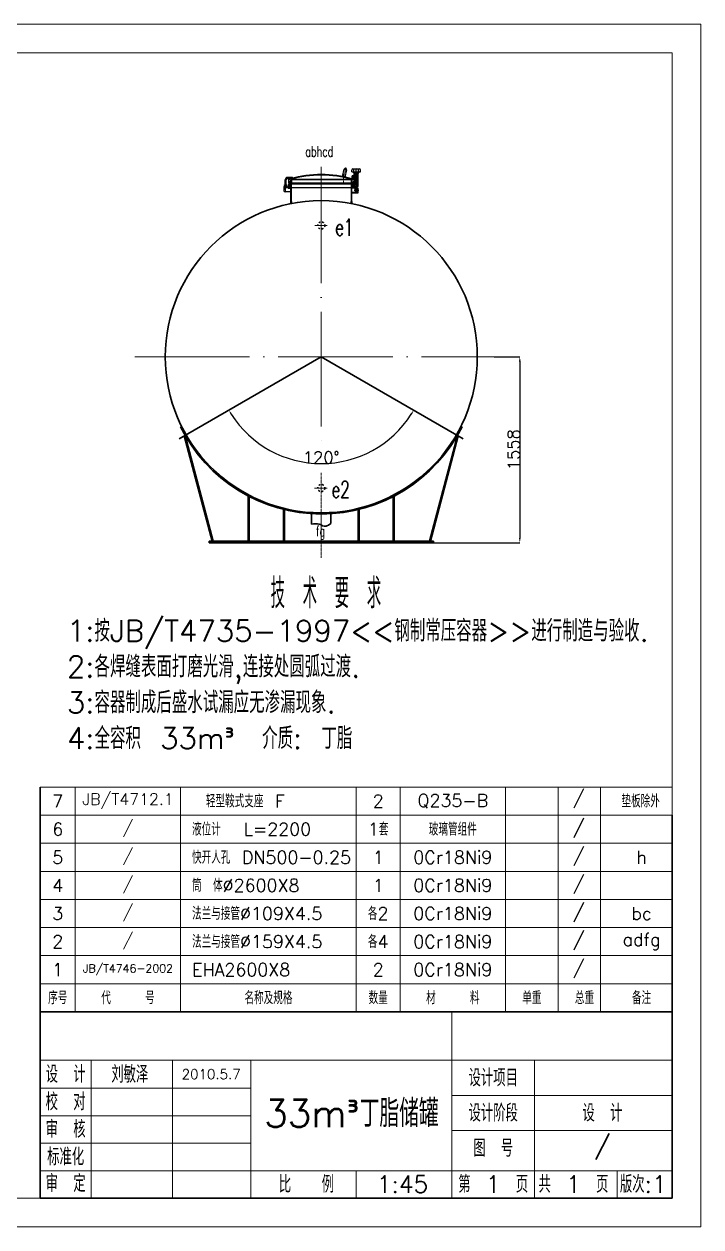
# Model space of a CAD drawing. Header units: millimetres. Extents: x 7901 to 22157, y 9078 to 19158.
# Drawn here: x 16484 to 22157, y 9078 to 19158 of the extents above; entities that cross this region are included whole.
import ezdxf

# ---------------------------------------------------------------- set-up
doc = ezdxf.new("R2010")
doc.units = ezdxf.units.MM
for name, pattern in [('ACAD_ISO03W100', [30, 12, -18]), ('ACAD_ISO04W100', [30, 24, -3, 0, -3]), ('CENTER', [2, 1.25, -0.25, 0.25, -0.25]), ('CENTERX2', [101.6, 63.5, -12.7, 12.7, -12.7])]:
    doc.linetypes.add(name, pattern=pattern)
for name, color, linetype, lineweight in [('8', 7, 'Continuous', 9), ('中心线', 1, 'CENTERX2', 9), ('中心线层', 1, 'ACAD_ISO04W100', 9), ('剖面线层', 4, 'Continuous', 9), ('尺寸线', 2, 'Continuous', 15), ('尺寸线层', 3, 'Continuous', 13), ('文字层', 2, 'Continuous', 15), ('细实线层', 7, 'Continuous', 9), ('细线', 40, 'Continuous', 15), ('轮廓线', 7, 'Continuous', 35)]:
    doc.layers.add(name, color=color, linetype=linetype, lineweight=lineweight)
doc.styles.add('HZ', font='txt.shx', dxfattribs={"width": 0.667, "bigfont": 'hztxt.shx'})
doc.styles.get("Standard").update_dxf_attribs({"font": 'txt', "bigfont": 'gbcbig.shx'})
doc.dimstyles.new('ISO-25', dxfattribs={"dimtxt": 2.5, "dimasz": 2.5, "dimexe": 1.25, "dimexo": 0.625, "dimtad": 1, "dimtxsty": 'Standard', "dimcen": 2.5, "dimadec": 0, "dimazin": 0, "dimtfac": 1, "dimtmove": 0, "dimatfit": 3, "dimfxl": 0, "dimarcsym": 0})

# ---------------------------------------------------------------- blocks, each defined once
blk = doc.blocks.new('13')
at = {"color": 1, "linetype": 'CENTER'}
for p, q in [((108.2, 161.9), (236.8, 161.9)), ((121.8, 174.8), (121.8, 144.5)), ((121.8, 161.9), (121.8, 161.9)), ((121.8, 161.9), (121.8, 161.9))]:
    blk.add_line(p, q, dxfattribs=at)
for p, q in [((132, 167.9), (234.8, 167.9)), ((176.8, 167.8), (176.8, 155.9)), ((176.8, 166.9), (235.8, 166.9)), ((234.8, 167.9), (234.8, 155.9)), ((234.8, 167.9), (236.8, 165.9)), ((236.8, 165.9), (236.8, 157.9)), ((132, 155.9), (234.8, 155.9)), ((176.8, 156.9), (235.8, 156.9)), ((234.8, 155.9), (236.8, 157.9))]:
    blk.add_line(p, q)
for radius in [7, 4.25]:
    blk.add_circle((121.8, 161.9), radius)
for centre, radius, start, end in [((121.8, 161.9), 10, 51.20203, 313.0186), ((132, 172.9), 5, 226.88375, 270), ((132, 150.9), 5, 90, 133.0186)]:
    blk.add_arc(centre, radius, start, end)
blk = doc.blocks.new('22')
for p, q in [((807.6, 785.9), (807.6, 815.9)), ((850.6, 815.9), (807.6, 815.9)), ((850.6, 785.9), (850.6, 815.9)), ((807.6, 788.9), (850.6, 788.9)), ((807.6, 785.9), (850.6, 785.9))]:
    blk.add_line(p, q)
blk.add_circle((837.6, 802.9), 4.25)
at = {"layer": '中心线层'}
for p, q in [((837.6, 795.4), (837.6, 812.9)), ((847.3, 802.9), (829.4, 802.9))]:
    blk.add_line(p, q, dxfattribs=at)
blk = doc.blocks.new('02')
for p, q in [((236.5, 113), (236.5, 163)), ((252.5, 163), (252.5, 113)), ((252.5, 113), (236.5, 113))]:
    blk.add_line(p, q)
blk.add_arc((244.5, 163), 8, 0, 180)
at = {"layer": '中心线层'}
for p, q in [((233.5, 163), (256.2, 163)), ((244.5, 113), (244.5, 176.7))]:
    blk.add_line(p, q, dxfattribs=at)
blk = doc.blocks.new('*D38')
at = {"layer": 'Defpoints', "color": 0}
for p in [(18975, 16370), (18975, 16370), (17785, 15683), (20165, 15683), (18669, 15529)]:
    blk.add_point(p, dxfattribs=at)
at = {"layer": '尺寸线层', "color": 0, "lineweight": -2}
blk.add_arc((18975, 16370), 895, 212.562, 327.438, dxfattribs=at)
at = {"layer": '尺寸线层', "color": 0}
for points in [[(18215, 15885), (18227, 15892), (18200, 15923)], [(19723, 15892), (19735, 15885), (19750, 15923)]]:
    blk.add_solid(points, dxfattribs=at)
at = {"layer": '尺寸线层', "color": 0, "insert": (18975, 15526), "char_height": 100, "attachment_point": 5}
blk.add_mtext('120°', dxfattribs=at)
blk = doc.blocks.new('*D39')
at = {"layer": 'Defpoints', "color": 0}
for p in [(20424, 16370), (19915, 14812), (20639, 14812)]:
    blk.add_point(p, dxfattribs=at)
at = {"layer": '尺寸线层', "color": 0, "lineweight": -2}
for p, q in [((20424, 16370), (20640, 16370)), ((20639, 16330), (20639, 14852)), ((19915, 14812), (20640, 14812))]:
    blk.add_line(p, q, dxfattribs=at)
at = {"layer": '尺寸线层', "color": 0}
for points in [[(20632, 16330), (20646, 16330), (20639, 16370)], [(20632, 14852), (20646, 14852), (20639, 14812)]]:
    blk.add_solid(points, dxfattribs=at)
at = {"layer": '尺寸线层', "color": 0, "insert": (20588, 15591), "char_height": 100, "attachment_point": 5, "rotation": 90}
blk.add_mtext('1558', dxfattribs=at)

msp = doc.modelspace()

# ---------------------------------------------------------------- hatches: boundary and pattern name
msp.add_hatch(color=256).paths.add_polyline_path([(18733.618, 17864.698, -0.001225186), (18739.271, 17866.172, 0.389162131), (18733.618, 17872.452)])
at = {"layer": '剖面线层'}
h = msp.add_hatch(dxfattribs=at)
h.set_pattern_fill('ANSI31', color=256, scale=3.75, style=0)
h.set_pattern_definition([(45, (18349.493, 16771.427), (-8.41899, 8.41899), [])])
h.paths.add_polyline_path([(18717.055, 17855.293), (18717.055, 17861.543), (18707.68, 17861.543), (18704.555, 17864.668), (18699.868, 17864.668), (18699.868, 17827.793), (18707.68, 17827.793), (18704.555, 17836.822), (18720.18, 17836.822), (18717.055, 17827.793), (18724.868, 17827.793), (18724.868, 17855.293)])
h = msp.add_hatch(dxfattribs=at)
h.set_pattern_fill('ANSI31', color=256, scale=3.75, style=0)
h.set_pattern_definition([(45, (18224.181, 16771.427), (-8.41899, 8.41899), [])])
h.paths.add_polyline_path([(19224.555, 17827.793), (19232.368, 17827.793), (19229.243, 17836.822), (19233.665, 17836.822), (19224.555, 17851.749)])
h = msp.add_hatch(dxfattribs=at)
h.set_pattern_fill('ANSI31', color=256, scale=3.75, style=0)
h.set_pattern_definition([(45, (18224.493, 16771.427), (-8.41899, 8.41899), [])])
h.paths.add_polyline_path([(19249.868, 17864.668), (19245.18, 17864.668), (19242.055, 17861.543), (19232.68, 17861.543), (19232.68, 17855.293), (19224.868, 17855.293), (19224.868, 17851.749), (19233.977, 17836.822), (19245.18, 17836.822), (19242.055, 17827.793), (19249.868, 17827.793)])
h = msp.add_hatch(dxfattribs=at)
h.set_pattern_fill('ANSI31', color=256, scale=1.25, style=0)
h.set_pattern_definition([(45, (19099.391, 17704.534), (-2.80633, 2.80633), [])])
h.paths.add_polyline_path([(19251.745, 17864.668), (19251.745, 17796.543), (19259.557, 17796.543), (19259.557, 17886.543), (19233.933, 17886.543), (19233.933, 17861.543), (19240.808, 17861.543), (19243.933, 17864.668)])
h.paths.add_polyline_path([(19275.182, 17796.543), (19282.995, 17796.543), (19282.995, 17886.543), (19275.182, 17886.543)])
h = msp.add_hatch(dxfattribs=at)
h.set_pattern_fill('ANSI37', color=256, scale=1.25, style=0)
h.set_pattern_definition([(45, (19080.382, 17764.8707), (-2.80633, 2.80633), []), (135, (19080.382, 17764.8707), (-2.80633, -2.80633), [])])
edge = h.paths.add_edge_path()
edge.add_line((19251.128, 17886.543), (19256.128, 17886.543))
edge.add_line((19256.128, 17886.543), (19256.128, 17912.346))
edge.add_spline(control_points=[(19256.128, 17912.346), (19255.983, 17912.293), (19253.915, 17911.589), (19251.668, 17911.713), (19249.598, 17911.91)], knot_values=[11.696140681, 11.696140681, 11.696140681, 11.696140681, 12.06667254, 16.94994931, 16.94994931, 16.94994931, 16.94994931], degree=3, periodic=0)
edge.add_arc((19238.628, 17905.918), 12.5, 0, 28.6421823, ccw=False)
edge.add_line((19251.128, 17905.918), (19251.128, 17886.543))
edge = h.paths.add_edge_path()
edge.add_line((19278.628, 17886.543), (19283.628, 17886.543))
edge.add_line((19283.628, 17886.543), (19283.628, 17905.918))
edge.add_arc((19296.128, 17905.918), 12.5, 163.6274963, 180, ccw=False)
edge.add_spline(control_points=[(19284.135, 17909.442), (19283.28, 17909.446), (19281.43, 17909.593), (19279.612, 17910.091), (19278.628, 17910.432)], knot_values=[36.080424116, 36.080424116, 36.080424116, 36.080424116, 38.229425156, 40.764188473, 40.764188473, 40.764188473, 40.764188473], degree=3, periodic=0)
edge.add_line((19278.628, 17910.432), (19278.628, 17886.543))
h = msp.add_hatch(dxfattribs=at)
h.set_pattern_fill('ANSI31', color=256, scale=1.25, style=0)
h.set_pattern_definition([(45, (19080.382, 17764.8707), (-2.80633, 2.80633), [])])
edge = h.paths.add_edge_path()
edge.add_line((19260.222, 17886.543), (19261.322, 17886.543))
edge.add_line((19261.322, 17886.543), (19261.322, 17914.988))
edge.add_spline(control_points=[(19261.322, 17914.988), (19260.954, 17914.824), (19260.588, 17914.639), (19260.222, 17914.444)], knot_values=[20.563838422, 20.563838422, 20.563838422, 20.563838422, 21.548077669, 21.548077669, 21.548077669, 21.548077669], degree=3, periodic=0)
edge.add_line((19260.222, 17914.444), (19260.222, 17886.543))
edge = h.paths.add_edge_path()
edge.add_spline(control_points=[(19260.222, 17914.444), (19258.88, 17913.727), (19257.542, 17912.865), (19256.128, 17912.346)], knot_values=[16.94994931, 16.94994931, 16.94994931, 16.94994931, 20.563838422, 20.563838422, 20.563838422, 20.563838422], degree=3, periodic=0)
edge.add_line((19256.128, 17912.346), (19256.128, 17886.543))
edge.add_line((19256.128, 17886.543), (19260.222, 17886.543))
edge.add_line((19260.222, 17886.543), (19260.222, 17914.444))
edge = h.paths.add_edge_path()
edge.add_spline(control_points=[(19274.722, 17912.08), (19274.44, 17912.214), (19274.074, 17912.391), (19273.706, 17912.571), (19273.622, 17912.612)], knot_values=[31.830112971, 31.830112971, 31.830112971, 31.830112971, 32.542719914, 32.751108441, 32.751108441, 32.751108441, 32.751108441], degree=3, periodic=0)
edge.add_line((19273.622, 17912.612), (19273.622, 17886.543))
edge.add_line((19273.622, 17886.543), (19274.722, 17886.543))
edge.add_line((19274.722, 17886.543), (19274.722, 17912.08))
edge = h.paths.add_edge_path()
edge.add_line((19274.722, 17886.543), (19278.628, 17886.543))
edge.add_line((19278.628, 17886.543), (19278.628, 17910.432))
edge.add_spline(control_points=[(19278.628, 17910.432), (19277.335, 17910.88), (19276.041, 17911.452), (19274.722, 17912.08)], knot_values=[32.751108441, 32.751108441, 32.751108441, 32.751108441, 36.080424116, 36.080424116, 36.080424116, 36.080424116], degree=3, periodic=0)
edge.add_line((19274.722, 17912.08), (19274.722, 17886.543))
h = msp.add_hatch(dxfattribs=at)
h.set_pattern_fill('ANSI31', color=256, scale=1.25, style=0)
h.set_pattern_definition([(45, (18349.4934, 16758.9273), (-2.80633, 2.80633), [])])
h.paths.add_polyline_path([(18667.912, 17783.73), (18660.493, 17783.73), (18660.493, 17764.98), (18667.912, 17764.98)])
h = msp.add_hatch(dxfattribs=at)
h.set_pattern_fill('ANSI31', color=256, scale=1.25, angle=90, style=0)
h.set_pattern_definition([(135, (18343.2434, 16790.1773), (-2.80633, -2.80633), [])])
h.paths.add_polyline_path([(18663.618, 17794.981), (18669.243, 17794.981, -0.414213562), (18676.118, 17801.856), (18676.118, 17807.481, 0.414213562)])
h.paths.add_polyline_path([(18682.993, 17794.981), (18688.618, 17794.981, 0.414213562), (18676.118, 17807.481), (18676.118, 17801.856, -0.414213562)])
h.paths.add_polyline_path([(18688.618, 17794.981), (18682.993, 17794.981, -1), (18669.243, 17794.981), (18663.618, 17794.981, 1)])
h = msp.add_hatch(dxfattribs=at)
h.set_pattern_fill('ANSI31', color=256, scale=1.25, style=0)
h.set_pattern_definition([(45, (18343.2434, 16790.1773), (-2.80633, 2.80633), [])])
h.paths.add_polyline_path([(18676.118, 17794.981), (18669.868, 17794.981, 0.414213562), (18676.118, 17788.731)])
h.paths.add_polyline_path([(18676.118, 17801.231, 0.414213562), (18669.868, 17794.981), (18676.118, 17794.981)])
h.paths.add_polyline_path([(18676.118, 17801.231), (18676.118, 17794.981), (18682.368, 17794.981, 0.414213562)])
h.paths.add_polyline_path([(18682.368, 17794.981), (18676.118, 17794.981), (18676.118, 17788.731, 0.414213562)])
h = msp.add_hatch(dxfattribs=at)
h.set_pattern_fill('ANSI31', color=256, scale=2.5, angle=90, style=0)
h.set_pattern_definition([(135, (18349.4934, 16758.927), (-5.61266, -5.61266), [])])
h.paths.add_polyline_path([(18699.868, 17782.481), (18719.868, 17782.481), (18719.868, 17788.731), (18724.868, 17794.981), (18724.868, 17819.981), (18699.868, 17819.981)])
h = msp.add_hatch(dxfattribs=at)
h.set_pattern_fill('ANSI37', color=256, scale=1.25, style=0)
h.set_pattern_definition([(45, (18348.2434, 16758.9273), (-2.80633, 2.80633), []), (135, (18348.2434, 16758.9273), (-2.80633, -2.80633), [])])
h.paths.add_polyline_path([(18720.493, 17836.822), (18704.868, 17836.822), (18707.993, 17827.793), (18707.993, 17819.981), (18717.368, 17819.981), (18717.368, 17827.793)])
h = msp.add_hatch(dxfattribs=at)
h.set_pattern_fill('ANSI31', color=256, scale=2.5, angle=90, style=0)
h.set_pattern_definition([(135, (18224.4934, 16758.927), (-5.61266, -5.61266), [])])
h.paths.add_polyline_path([(19224.868, 17794.981), (19229.868, 17788.731), (19229.868, 17782.481), (19249.868, 17782.481), (19249.868, 17819.981), (19224.868, 17819.981)])
h = msp.add_hatch(dxfattribs=at)
h.set_pattern_fill('ANSI37', color=256, scale=1.25, style=0)
h.set_pattern_definition([(45, (18225.7434, 16758.9273), (-2.80633, 2.80633), []), (135, (18225.7434, 16758.9273), (-2.80633, -2.80633), [])])
h.paths.add_polyline_path([(19232.368, 17827.793), (19232.368, 17819.981), (19241.743, 17819.981), (19241.743, 17827.793), (19244.868, 17836.822), (19229.243, 17836.822)])

# ---------------------------------------------------------------- linework, layer by layer
for p, q in [((19240.5, 17944.981), (19294.253, 17944.981)), ((19248.62, 17918.418), (19248.62, 17944.981)), ((19267.378, 17918.418), (19267.378, 17944.981)), ((19286.136, 17918.418), (19286.136, 17944.981)), ((18672.368, 17809.396), (18672.368, 17852.481)), ((18679.868, 17809.396), (18679.868, 17852.168)), ((18733.618, 17872.481), (18692.368, 17872.481)), ((18692.368, 17864.668), (18733.618, 17864.668)), ((18699.868, 17864.668), (18699.868, 17827.793)), ((18725.464, 17864.668), (18699.868, 17864.668)), ((18704.555, 17864.668), (18707.68, 17861.543)), ((18707.68, 17861.543), (18720.765, 17861.543)), ((18717.055, 17855.293), (18717.055, 17861.543)), ((18717.055, 17855.293), (19232.368, 17855.293)), ((19232.68, 17855.293), (18717.055, 17855.293)), ((18717.368, 17860.293), (18717.368, 17855.293)), ((18724.868, 17857.357), (18724.868, 17827.793)), ((18733.618, 17864.668), (18733.618, 17872.481)), ((19224.868, 17857.529), (19224.868, 17827.793)), ((19242.055, 17861.543), (19228.032, 17861.543)), ((19229.875, 17918.418), (19229.875, 17934.356)), ((19229.875, 17918.418), (19304.878, 17918.418)), ((19232.368, 17855.293), (19232.368, 17860.293)), ((19232.68, 17861.543), (19242.055, 17861.543)), ((19232.68, 17855.293), (19232.68, 17861.543)), ((19282.995, 17886.543), (19233.933, 17886.543)), ((19233.933, 17861.543), (19233.933, 17886.543)), ((19240.808, 17861.543), (19233.933, 17861.543)), ((19243.621, 17864.668), (19240.496, 17861.543)), ((19243.933, 17864.668), (19240.808, 17861.543)), ((19245.18, 17864.668), (19242.055, 17861.543)), ((19245.18, 17864.668), (19242.055, 17861.543)), ((19243.933, 17864.668), (19251.745, 17864.668)), ((19245.18, 17864.668), (19249.868, 17864.668)), ((19245.18, 17864.668), (19249.868, 17864.668)), ((19249.868, 17864.668), (19249.868, 17827.793)), ((19251.128, 17886.543), (19251.128, 17905.918)), ((19251.128, 17886.543), (19283.628, 17886.543)), ((19251.745, 17864.668), (19251.745, 17796.543)), ((19256.128, 17886.543), (19256.128, 17912.346)), ((19259.557, 17796.543), (19259.557, 17886.543)), ((19261.322, 17886.543), (19261.322, 17914.988)), ((19273.622, 17886.543), (19273.622, 17912.612)), ((19275.182, 17796.543), (19275.182, 17886.543)), ((19278.628, 17886.543), (19278.628, 17910.432)), ((19282.995, 17796.543), (19282.995, 17886.543)), ((19283.628, 17886.543), (19283.628, 17905.918)), ((19304.878, 17918.418), (19304.878, 17934.356)), ((18660.493, 17794.981), (18660.493, 17763.731)), ((18667.912, 17783.73), (18660.493, 17783.73)), ((18667.912, 17764.98), (18660.493, 17764.98)), ((18667.912, 17783.73), (18667.912, 17764.98)), ((18719.868, 17751.231), (18672.993, 17751.231)), ((18691.743, 17794.981), (18691.743, 17788.731)), ((18697.993, 17782.481), (18719.868, 17782.481)), ((18707.993, 17827.793), (18699.868, 17827.793)), ((18699.868, 17819.981), (19224.868, 17819.981)), ((18699.868, 17819.981), (18699.868, 17782.481)), ((18720.493, 17836.822), (18704.868, 17836.822)), ((18704.868, 17836.822), (18707.993, 17827.793)), ((18707.993, 17827.793), (18707.993, 17819.981)), ((18720.493, 17836.822), (18717.368, 17827.793)), ((18717.368, 17827.793), (19232.368, 17827.793)), ((18717.368, 17827.793), (18717.368, 17819.981)), ((18724.868, 17794.981), (18719.868, 17788.731)), ((18719.868, 17788.731), (19229.868, 17788.731)), ((18719.868, 17669.981), (18719.868, 17788.731)), ((18724.868, 17669.981), (18724.868, 17819.981)), ((19224.868, 17819.981), (19249.868, 17819.981)), ((19224.868, 17819.981), (19224.868, 17787.168)), ((19224.868, 17794.981), (19229.868, 17788.731)), ((19224.868, 17787.168), (19224.868, 17669.981)), ((19229.243, 17836.822), (19244.868, 17836.822)), ((19229.243, 17836.822), (19232.368, 17827.793)), ((19229.868, 17669.981), (19229.868, 17788.731)), ((19232.368, 17827.793), (19232.368, 17819.981)), ((19244.868, 17836.822), (19241.743, 17827.793)), ((19241.743, 17827.793), (19241.743, 17819.981)), ((19241.743, 17827.793), (19249.868, 17827.793)), ((19249.868, 17819.981), (19249.868, 17782.481)), ((19282.995, 17796.543), (19251.745, 17796.543))]:
    msp.add_line(p, q)
for radius in [12.5, 6.875, 6.25]:
    msp.add_circle((18676.118, 17794.981), radius)
for centre, radius, start, end in [((19240.5, 17934.356), 10.625, 90, 180), ((19294.253, 17934.356), 10.625, 0, 90), ((18692.368, 17852.481), 20, 90, 180), ((18692.368, 17852.168), 12.5, 90, 180), ((18974.861, 16975.329), 921.667, 73.776064, 106.2433097), ((18975.024, 16969.882), 922.139, 73.774907, 106.225093), ((18733.021, 17866.231), 6.25, 359.2001265, 84.5237545), ((19238.628, 17905.918), 12.5, 0, 90), ((19296.128, 17905.918), 12.5, 90, 180), ((18676.118, 17794.981), 15.625, 104.5813533, 180), ((18672.993, 17763.731), 12.5, 180, 270), ((18668.618, 17809.396), 3.75, 297.4864263, 0), ((18676.118, 17794.981), 15.625, 0, 76.1134596), ((18683.618, 17809.396), 3.75, 180, 242.5135737), ((18697.993, 17788.731), 6.25, 180, 270)]:
    msp.add_arc(centre, radius, start, end)
at = {"layer": '8'}
for p, q in [((7901.394, 19157.897), (22157.394, 19157.897)), ((22157.394, 19157.897), (22157.394, 9077.897)), ((8621.394, 18917.897), (21917.394, 18917.897)), ((21917.394, 18917.897), (21917.394, 9317.897)), ((21917.394, 9317.897), (8621.394, 9317.897)), ((22157.394, 9077.897), (7901.394, 9077.897))]:
    msp.add_line(p, q, dxfattribs=at)
at = {"layer": '中心线'}
msp.add_line((18974.868, 17960.659), (18974.868, 17669.981), dxfattribs=at)
at = {"layer": '中心线层', "ltscale": 40}
for p, q in [((18974.868, 17946.475), (18974.868, 15643.665)), ((18919.952, 17469.981), (19025.263, 17469.981)), ((17413.539, 16369.981), (20423.711, 16369.981)), ((18918.409, 15269.981), (19024.237, 15269.981))]:
    msp.add_line(p, q, dxfattribs=at)
at = {"layer": '中心线层', "color": 1, "linetype": 'CENTER'}
msp.add_line((19267.378, 17950.222), (19267.378, 17886.543), dxfattribs=at)
at = {"layer": '中心线层'}
for p, q in [((18974.868, 17934.855), (18974.868, 17835.741)), ((19162.368, 17904.01), (19162.368, 17820.027)), ((18694.039, 17794.981), (18658.932, 17794.981)), ((18676.118, 17754.379), (18676.118, 17816.659)), ((18974.868, 15397.516), (18974.868, 14683.799)), ((18974.868, 14839.102), (18974.868, 15096.92))]:
    msp.add_line(p, q, dxfattribs=at)
at = {"layer": '细实线层'}
for p, q in [((19260.222, 17886.543), (19260.222, 17914.444)), ((19274.722, 17886.543), (19274.722, 17912.08))]:
    msp.add_line(p, q, dxfattribs=at)
msp.add_open_spline([(19249.598, 17911.91), (19251.668, 17911.713), (19256.453, 17911.448), (19263.672, 17917.796), (19273, 17912.772), (19279.834, 17909.72), (19283.28, 17909.446), (19284.135, 17909.442)], degree=3, knots=[11.696140681, 11.696140681, 11.696140681, 11.696140681, 16.579417451, 22.881931878, 32.038501498, 38.615187432, 40.764188473, 40.764188473, 40.764188473, 40.764188473], dxfattribs=at)
at = {"layer": '细线'}
for p, q in [((21917.394, 12764.121), (16618.863, 12764.121)), ((16913.226, 10880.198), (16913.226, 12764.121)), ((17796.315, 10880.198), (17796.315, 12764.121)), ((19268.129, 10880.198), (19268.129, 12764.121)), ((19636.083, 10880.198), (19636.083, 12764.121)), ((20519.171, 10880.198), (20519.171, 12764.121)), ((20960.715, 10880.198), (20960.715, 12764.121)), ((21315.823, 10880.198), (21315.823, 12764.121)), ((21917.394, 12528.63), (16618.863, 12528.63)), ((21917.394, 12293.14), (16618.863, 12293.14)), ((21917.394, 12057.65), (16618.863, 12057.65)), ((21917.394, 11822.16), (16618.863, 11822.16)), ((21917.394, 11586.669), (16618.863, 11586.669)), ((21917.394, 11351.179), (16618.863, 11351.179)), ((21917.394, 11115.689), (16618.863, 11115.689)), ((16618.863, 10474.987), (21917.395, 10474.987)), ((20762.529, 9317.897), (20762.529, 10474.987)), ((16618.863, 10009.907), (18385.041, 10009.907)), ((16618.863, 9548.567), (18385.041, 9548.567)), ((19268.129, 9548.567), (19268.129, 9317.897)), ((21454.659, 9317.897), (21454.659, 9548.567))]:
    msp.add_line(p, q, dxfattribs=at)
for points in [[(20070.399, 10880.198), (20070.399, 9317.897)], [(17046.03, 9317.897), (17046.03, 10474.987)], [(17728.07, 9317.897), (17728.07, 10474.987)], [(18385.041, 10474.987), (18385.041, 9317.897)], [(16618.863, 10240.577), (18385.041, 10240.577)], [(20070.399, 10180.267), (21917.395, 10180.267)], [(20070.399, 9885.547), (21917.395, 9885.547)], [(16618.863, 9779.237), (18385.041, 9779.237)], [(18385.041, 9548.567), (21917.395, 9548.567)]]:
    msp.add_lwpolyline(points, dxfattribs=at)
at = {"layer": '轮廓线'}
for p, q in [((18719.868, 17669.981), (18719.868, 17652.883)), ((18724.868, 17669.981), (18724.868, 17653.867)), ((19224.868, 17669.981), (19224.868, 17653.867)), ((19229.868, 17669.981), (19229.868, 17652.883)), ((18974.868, 16369.981), (17784.905, 15682.955)), ((18974.868, 16369.981), (20164.83, 15682.955)), ((17806.042, 15782.859), (17794.862, 15782.859)), ((20143.693, 15782.859), (20154.873, 15782.859)), ((17826.269, 15706.837), (18059.868, 14825.981)), ((17833.428, 15711.048), (18068.144, 14825.981)), ((20116.307, 15711.048), (19881.591, 14825.981)), ((20123.466, 15706.837), (19889.868, 14825.981)), ((18363.144, 14825.981), (18363.144, 15202.54)), ((18371.144, 14825.981), (18371.144, 15198.382)), ((19578.591, 14825.981), (19578.591, 15198.382)), ((19586.591, 14825.981), (19586.591, 15202.54)), ((18658.144, 14825.981), (18658.144, 15090.602)), ((18666.144, 14825.981), (18666.144, 15088.648)), ((18893.868, 14966.199), (18893.868, 15051.98)), ((19055.868, 14971.658), (19055.868, 15051.98)), ((19283.591, 14825.981), (19283.591, 15088.648)), ((19291.591, 14825.981), (19291.591, 15090.602)), ((19914.868, 14825.981), (18034.868, 14825.981)), ((18034.868, 14825.981), (18034.868, 14811.981)), ((19914.868, 14811.981), (19914.868, 14825.981)), ((19914.868, 14811.981), (18034.868, 14811.981)), ((21917.394, 12528.63), (21917.394, 9317.897)), ((16618.863, 9317.897), (21917.394, 9317.897))]:
    msp.add_line(p, q, dxfattribs=at)
at = {"layer": '轮廓线', "lineweight": 35}
for p, q in [((16618.863, 10880.198), (16618.863, 12764.121)), ((16618.863, 9317.897), (16618.863, 10880.198)), ((16618.863, 10880.198), (21917.395, 10880.198))]:
    msp.add_line(p, q, dxfattribs=at)
at = {"layer": '轮廓线'}
msp.add_circle((18974.868, 16369.981), 1308, dxfattribs=at)
at = {"layer": '轮廓线', "linetype": 'ACAD_ISO03W100'}
for centre in [(18974.868, 17469.981), (18974.868, 15269.981)]:
    msp.add_circle(centre, 30, dxfattribs=at)
at = {"layer": '轮廓线'}
msp.add_arc((18974.868, 16369.981), 1318, 206.4530276, 333.5469724, dxfattribs=at)
msp.add_open_spline([(18893.868, 14966.199), (18914.228, 14971.583), (18968.602, 14975.69), (18994.993, 14941.215), (19019.929, 14951.63), (19055.868, 14971.658)], degree=3, knots=[42.082062161, 42.082062161, 42.082062161, 42.082062161, 102.382551326, 175.143393442, 184.673699177, 184.673699177, 184.673699177, 184.673699177], dxfattribs=at)

# ---------------------------------------------------------------- block references
at = {"yscale": 1.25, "zscale": 1.25}
for name, p, xscale, rotation in [('02', (18832.154, 17812.037), 1.250000000000315, 346.416612912105), ('13', (19469.747, 17613.99), 1.25, 90)]:
    msp.add_blockref(name, p, dxfattribs=dict(at, xscale=xscale, rotation=rotation))
at = {"xscale": 1.25, "yscale": 1.25, "zscale": 1.25}
msp.add_blockref('22', (18220.324, 16762.576), dxfattribs=at)

# ---------------------------------------------------------------- texts
at = {"insert": (19013.568, 14386.98), "char_height": 250, "width": 1516.61841, "attachment_point": 5, "style": 'HZ'}
msp.add_mtext('{\\Ftxt,gbcbig|c134;技 术 要 求}', dxfattribs=at)
at = {"layer": '尺寸线', "color": 4, "attachment_point": 5}
for s, insert, char_height, width in [('{\\C2;设 计}', (16832.447, 10357.782), 143.5698, 427.16616), ('{\\C2;刘敏泽}', (17370.064, 10357.782), 143.5698, 427.16616), ('{\\C2;2010.5.7}', (18052.105, 10357.782), 82.5, 427.16616), ('{\\C2;设计项目}', (20416.464, 10327.627), 143.5698, 692.12968), ('{\\C2;校 对}', (16832.447, 10127.112), 143.5698, 427.16616), ('{\\C2;设计阶段}', (20416.464, 10032.907), 143.5698, 692.12968), ('{\\C2;设 计}', (21331.559, 10032.907), 143.5698, 692.12968), ('{\\C2;审 核}', (16832.447, 9896.442), 143.5698, 427.16616), ('{\\C2;图 号}', (20416.464, 9738.187), 143.5698, 692.12968), ('{\\C2;/}', (21331.559, 9738.187), 143.5698, 692.12968), ('{\\C2;标准化}', (16832.447, 9665.772), 143.5698, 427.16616), ('{\\C2;审 定}', (16832.447, 9442.593), 143.5698, 427.16616), ('{\\C2;比  例}', (18850.975, 9435.959), 143.5698, 931.86793), ('{\\C2;1:45}', (19656.282, 9435.959), 143.5698, 931.86793), ('{\\C2;第 1 页}', (20416.147, 9435.959), 143.56976, 722.65172), ('{\\C2;共 1 页}', (21088.867, 9435.959), 143.56976, 701.65343), ('{\\C2;版次:1}', (21674.115, 9435.959), 143.5698, 701.65343)]:
    msp.add_mtext(s, dxfattribs=dict(at, insert=insert, char_height=char_height, width=width))
at = {"layer": '尺寸线', "color": 2, "insert": (19227.72, 10029.685), "char_height": 229.71162, "width": 1685.35845, "attachment_point": 5, "line_spacing_factor": 0.718368}
msp.add_mtext('{\\C256;33m\\fISOCPEUR|b0|i0|c134|p34;³\\Ftxt,gbcbig|c134;丁脂储罐}', dxfattribs=at)
at = {"layer": '尺寸线层', "style": 'HZ', "width": 0.667}
for s, height, p in [('abhcd', 87.5, (18840.449, 18046.308)), ('e1', 140, (19091.702, 17384.62)), ('e2', 140, (19061.753, 15188.395)), ('fg', 87.5, (18930.025, 14866.409))]:
    msp.add_text(s, height=height, dxfattribs=at).set_placement(p)
at = {"layer": '文字层'}
for s, insert, char_height, width, attachment_point in [('JB/T4712.1', (17354.771, 12646.375), 96.7016, 883.08851, 5), (' 轻型鞍式支座 F', (17912.333, 12646.375), 107.2614, 1618.9956, 4), ('Q235-B', (20077.627, 12646.375), 107.2614, 883.08851, 5), ('/', (21132.797, 12657.346), 107.261, 441.54425, 5), ('垫板除外', (21651.907, 12646.375), 107.2614, 883.08851, 5), ('7', (16766.045, 12646.375), 107.261, 294.36284, 5), ('2', (19452.106, 12646.375), 107.261, 367.95355, 5), ('/', (21132.797, 12410.885), 107.261, 441.54425, 5), ('6', (16766.045, 12410.885), 107.261, 294.36284, 5), ('/', (17354.771, 12410.885), 96.702, 883.08851, 5), (' 液位计  L=2200', (17796.315, 12410.885), 107.26142, 1618.9956, 4), ('1套', (19452.106, 12410.885), 107.2614, 367.95355, 5), ('玻璃管组件', (20077.627, 12410.885), 107.2614, 883.08851, 5), ('5', (16766.045, 12175.395), 107.261, 294.36284, 5), ('/', (17354.771, 12175.395), 96.702, 883.08851, 5), (' 快开人孔 DN500-0.25', (17796.315, 12175.395), 107.26142, 1618.9956, 4), ('1', (19452.106, 12175.395), 107.261, 367.95355, 5), ('0Cr18Ni9', (20077.627, 12175.395), 107.2614, 883.08851, 5), ('/', (21132.797, 12175.395), 107.261, 441.54425, 5), ('h', (21659.827, 12175.395), 107.261, 515.13496, 5), ('/', (17354.771, 11939.905), 96.702, 883.08851, 5), (' 筒 体%%C2600X8', (17796.315, 11939.905), 107.26142, 1618.9956, 4), ('0Cr18Ni9', (20077.627, 11939.905), 107.2614, 883.08851, 5), ('/', (21132.797, 11939.905), 107.261, 441.54425, 5), ('4', (16766.045, 11939.905), 107.261, 294.36284, 5), ('1', (19452.106, 11939.905), 107.261, 367.95355, 5), ('/', (21132.797, 11704.414), 107.261, 441.54425, 5), ('3', (16766.045, 11704.414), 107.261, 294.36284, 5), ('/', (17354.771, 11704.414), 96.702, 883.08851, 5), (' 法兰与接管%%C109X4.5', (17796.315, 11704.414), 107.26142, 1618.9956, 4), ('各2', (19452.106, 11704.414), 107.2614, 367.95355, 5), ('0Cr18Ni9', (20077.627, 11704.414), 107.2614, 883.08851, 5), ('bc', (21659.827, 11704.414), 107.2614, 515.13496, 5), ('2', (16766.045, 11468.924), 107.261, 294.36284, 5), ('/', (17354.771, 11468.924), 96.702, 883.08851, 5), (' 法兰与接管%%C159X4.5', (17796.315, 11468.924), 107.26142, 1618.9956, 4), ('各4', (19452.106, 11468.924), 107.2614, 367.95355, 5), ('0Cr18Ni9', (20077.627, 11468.924), 107.2614, 883.08851, 5), ('/', (21132.797, 11468.924), 107.261, 441.54425, 5), ('adfg', (21659.827, 11468.924), 107.2614, 515.13496, 5), ('JB/T4746-2002', (17354.771, 11233.434), 67.5, 883.08851, 5), ('0Cr18Ni9', (20077.627, 11233.434), 107.2614, 883.08851, 5), ('/', (21132.797, 11233.434), 107.261, 441.54425, 5), ('1', (16766.045, 11233.434), 107.261, 294.36284, 5), (' EHA2600X8', (17796.315, 11233.434), 107.2614, 1618.9956, 4), ('2', (19452.106, 11233.434), 107.261, 367.95355, 5), ('序号', (16766.045, 10997.944), 107.2614, 294.36284, 5), ('代   号', (17354.771, 10997.944), 107.2614, 883.08851, 5), ('名称及规格', (18532.222, 10997.944), 107.2614, 1471.81418, 5), ('数量', (19452.106, 10997.944), 107.2614, 367.95355, 5), ('材   料', (20077.627, 10997.944), 107.2614, 883.08851, 5), ('单重', (20739.943, 10997.944), 107.2614, 441.54425, 5), ('总重', (21181.487, 10997.944), 107.2614, 441.54425, 5), ('备注', (21659.827, 10997.944), 107.2614, 515.13496, 5)]:
    msp.add_mtext(s, dxfattribs=dict(at, insert=insert, char_height=char_height, width=width, attachment_point=attachment_point))
at = {"layer": '轮廓线', "insert": (16842.884, 14163.276), "char_height": 180, "width": 6293.35861, "attachment_point": 1}
msp.add_mtext('1:按JB/T4735-1997<<钢制常压容器>>进行制造与验收.\\P2:各焊缝表面打磨光滑,连接处圆弧过渡.\\P3:容器制成后盛水试漏应无渗漏现象.\\P4:全容积 33m{\\fISOCPEUR|b0|i0|c134|p34;³\\fISOCPEUR|b0|i0|c0|p34;  }介质: 丁脂', dxfattribs=at)

# ---------------------------------------------------------------- dimensions: what is measured, and where the dimension line sits
at = {"layer": '尺寸线层'}
dim = msp.add_angular_dim_2l(base=(18668.893, 15529.323), line1=((18974.868, 16369.981), (17784.905, 15682.955)), line2=((18974.868, 16369.981), (20164.83, 15682.955)), dimstyle='ISO-25', override={"dimtxt": 100, "dimasz": 40}, dxfattribs=at)
dim.commit()
dim.dimension.update_dxf_attribs({"geometry": '*D38', "text_midpoint": (18974.868, 15475.371), "dimtype": 162})
dim = msp.add_linear_dim(base=(20638.865, 14811.981), p1=(20423.711, 16369.981), p2=(19914.868, 14811.981), angle=90, dimstyle='ISO-25', override={"dimtxt": 100, "dimasz": 40}, dxfattribs=at)
dim.commit()
dim.dimension.update_dxf_attribs({"geometry": '*D39', "text_midpoint": (20588.24, 15590.981)})

doc.saveas('drawing.dxf')
